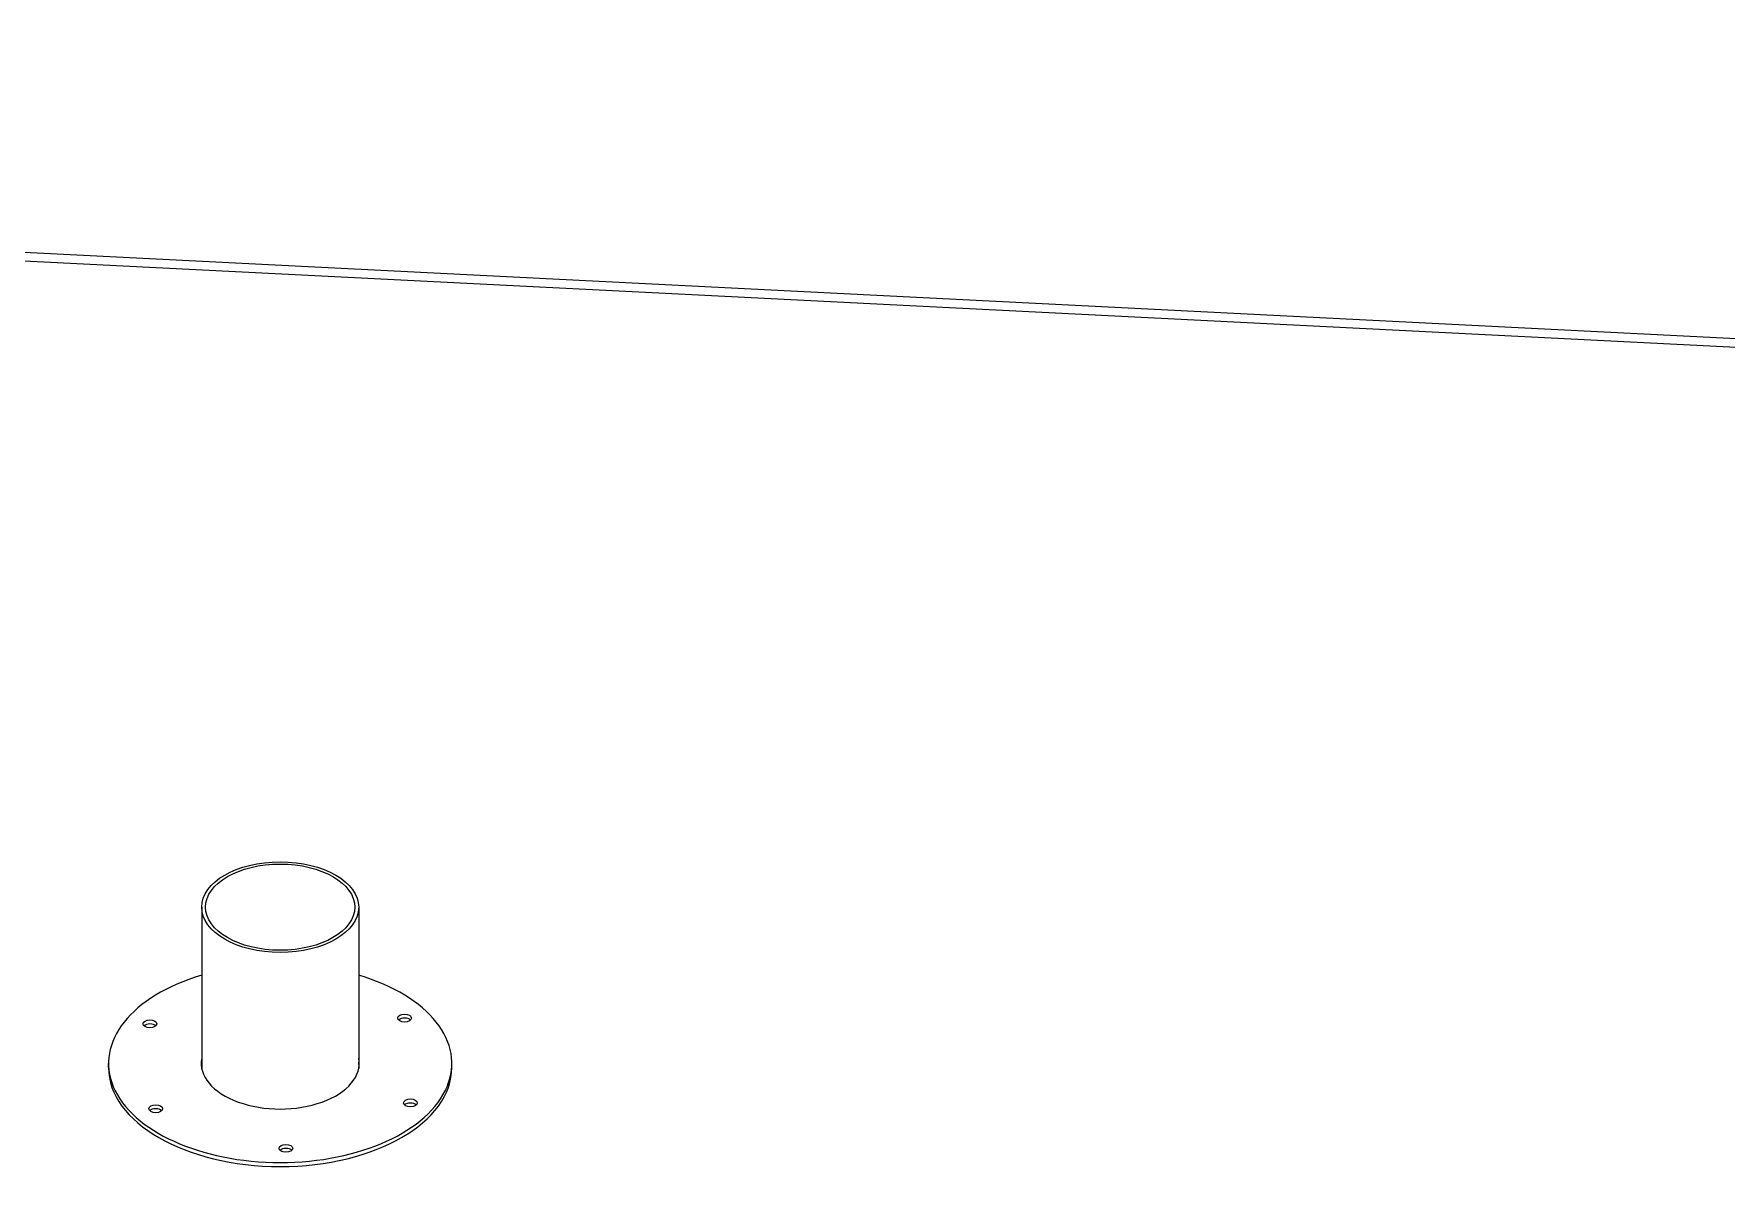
# Model space of a CAD drawing. Header units: millimetres. Extents: x 0 to 89100, y 0 to 63000.
# Drawn here: x 71921 to 73215, y 56480 to 57363 of the extents above; entities that cross this region are included whole.
import ezdxf

# ---------------------------------------------------------------- set-up
doc = ezdxf.new("R2010")
doc.units = ezdxf.units.MM
doc.header["$LTSCALE"] = 150
doc.layers.add('Visible', color=7, linetype='Continuous', lineweight=25)

msp = doc.modelspace()

# ---------------------------------------------------------------- linework, layer by layer
at = {"layer": 'Visible'}
for p, q in [((74068.12, 57080.22), (68611.64, 57355.84)), ((68612.68, 57362.74), (74071.67, 57087)), ((72049.47, 56695.34), (72049.47, 56572.05)), ((72169.47, 56695.34), (72169.47, 56572.05)), ((71978.22, 56572.87), (71978.22, 56575.93)), ((72240.72, 56572.87), (72240.72, 56575.93))]:
    msp.add_line(p, q, dxfattribs=at)
for centre, major_axis, start_param, end_param in [((68289.52, 57194.93), (-6187.5, 0), 6.0962024, 9.6168762), ((68289.52, 57194.93), (6112.5, 0), 4.532673, 6.2831853), ((72109.47, 56575.93), (-131.25, 0), 5.1871691, 10.5207942), ((72009.9, 56603.1), (-5.25, 0), 3.671063, 5.753715), ((72204.6, 56607.54), (-5.25, 0), 3.671063, 5.753715), ((72109.47, 56575.93), (60.37, 0), 3.0300792, 6.3946987), ((72109.47, 56572.87), (-60.37, 0), 6.1716719, 6.2392515), ((72109.47, 56572.87), (60.37, 0), 0.0439338, 0.1115134), ((72109.47, 56572.87), (131.25, 0), 3.1415927, 6.2831853), ((72014.33, 56538.2), (-5.25, 0), 3.671063, 5.753715), ((72209.04, 56542.63), (-5.25, 0), 3.671063, 5.753715), ((72113.9, 56507.96), (-5.25, 0), 3.671063, 5.753715)]:
    msp.add_ellipse(centre, major_axis=major_axis, ratio=0.5773503, start_param=start_param, end_param=end_param, dxfattribs=at)
for centre, major_axis in [((72109.47, 56695.34), (-60, 0)), ((72109.47, 56695.34), (-57.07, 0)), ((72009.9, 56606.16), (-5.25, 0)), ((72204.6, 56610.6), (5.25, 0)), ((72014.33, 56541.26), (-5.25, 0)), ((72209.04, 56545.7), (5.25, 0)), ((72113.9, 56511.03), (-5.25, 0))]:
    msp.add_ellipse(centre, major_axis=major_axis, ratio=0.5773503, dxfattribs=at)

doc.saveas('drawing.dxf')
